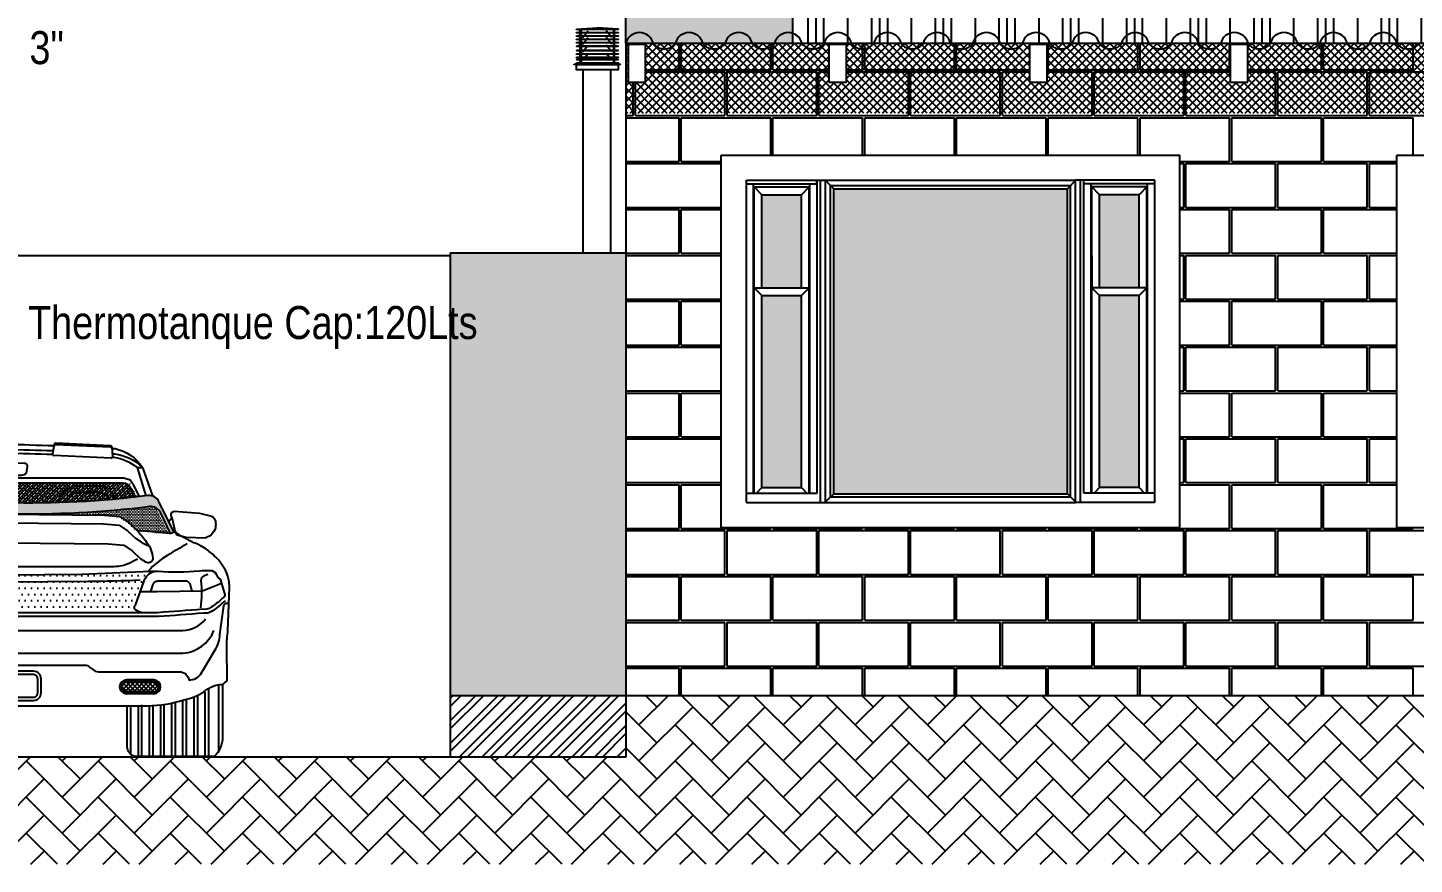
# Model space of a CAD drawing. Header units: millimetres. Extents: x 221 to 543, y -43 to 148.
# Drawn here: x 227.46 to 232.98, y 76.03 to 79.36 of the extents above; entities that cross this region are included whole.
import ezdxf

# ---------------------------------------------------------------- set-up
doc = ezdxf.new("R2010")
doc.units = ezdxf.units.MM
for name, color, linetype in [('02', 2, 'Continuous'), ('13010100', 7, 'Continuous'), ('1301050', 3, 'Continuous'), ('BOXTER', 7, 'Continuous'), ('CALLESNOMBRE', 7, 'Continuous'), ('CARRERA911', 7, 'Continuous')]:
    doc.layers.add(name, color=color, linetype=linetype)
doc.styles.add('NARROW', font='ARIALN.TTF')

# ---------------------------------------------------------------- blocks, each defined once
blk = doc.blocks.new('CAR1_BACK')
at = {"layer": 'BOXTER'}
h = blk.add_hatch(dxfattribs=at)
h.set_pattern_fill('ANSI38', color=256, scale=0.075, style=0)
h.set_pattern_definition([(45, (-493.356793, -92.587259), (-0.00662912607, 0.00662912607), []), (135, (-493.356793, -92.587259), (-0.01988737822, 0.00662912607), [0.0234375, -0.0140625])])
h.paths.add_polyline_path([(0.5028, 1.0713), (0.493, 1.086), (0.4772, 1.0905), (0.0101, 1.0905), (-0.4571, 1.0905), (-0.4729, 1.086), (-0.4827, 1.0713), (-0.5018, 1.0341, 0.035424), (0.0101, 1.0123, 0.035424), (0.5219, 1.0341)])
h = blk.add_hatch(dxfattribs=at)
h.set_pattern_fill('DOTS', color=256, scale=0.1, style=0)
h.set_pattern_definition([(0, (-499.034982, -93.499769), (0.003125, 0.00625), [0, -0.00625])])
h.paths.add_polyline_path([(0.5723, 0.9964, -0.313695), (0.615, 0.9727), (0.6559, 0.8894, 0.16231), (0.6685, 0.8959), (0.6093, 1.0168, 0.313695), (0.5666, 1.0405, -0.039235), (0, 1.012, -0.039235), (-0.5666, 1.0405, 0.313695), (-0.6093, 1.0168), (-0.6685, 0.8959, 0.16231), (-0.6559, 0.8894), (-0.615, 0.9727, -0.313695), (-0.5723, 0.9964, 0.039235), (-0.0058, 0.968), (0.0058, 0.968, 0.039235)])
h = blk.add_hatch(dxfattribs=at)
h.set_pattern_fill('DOTS', color=256, scale=0.1, style=0)
h.set_pattern_definition([(180, (499.03087, -93.085565), (-0.003125, 0.00625), [0, -0.00625])])
h.paths.add_polyline_path([(-0.6424, 0.8899), (-0.6544, 0.8891, -0.06258), (-0.66, 0.8893), (-0.6191, 0.9726, -0.313695), (-0.5764, 0.9963, 0.023068), (-0.2437, 0.9688), (-0.2437, 0.964), (-0.3957, 0.9626), (-0.458, 0.9562), (-0.491, 0.9346), (-0.5265, 0.9013, 0.000379)])
h = blk.add_hatch(dxfattribs=at)
h.set_pattern_fill('DOTS', color=256, scale=0.1, style=0)
h.set_pattern_definition([(0, (-499.0405936, -93.085565), (0.003125, 0.00625), [0, -0.00625])])
h.paths.add_polyline_path([(0.6327, 0.8899), (0.6446, 0.8891, 0.06258), (0.6502, 0.8893), (0.6094, 0.9726, 0.313695), (0.5667, 0.9963, -0.023068), (0.234, 0.9688), (0.234, 0.964), (0.386, 0.9626), (0.4483, 0.9562), (0.4813, 0.9346), (0.5168, 0.9013, -0.000379)])
h = blk.add_hatch(dxfattribs=at)
h.set_pattern_fill('ANSI37', color=256, scale=0.1, style=0)
h.set_pattern_definition([(45, (-497.013665, -92.58753), (-0.00883883476, 0.00883883476), []), (135, (-497.013665, -92.58753), (-0.00883883476, -0.00883883476), [])])
h.paths.add_polyline_path([(-0.4801, 0.3056), (-0.5883, 0.3056, 1), (-0.5883, 0.2506), (-0.4801, 0.2506, 1)])
h.paths.add_polyline_path([(-0.5883, 0.2581), (-0.5883, 0.2581)], flags=16)
h.paths.add_polyline_path([(0.5883, 0.3056), (0.4801, 0.3056, 1), (0.4801, 0.2506), (0.5883, 0.2506, 1)])
h.paths.add_polyline_path([(0.4801, 0.2581), (0.4801, 0.2581)], flags=16)
at = {"layer": 'CARRERA911'}
h = blk.add_hatch(dxfattribs=at)
h.set_pattern_fill('DOTS', color=256, scale=0.4, style=0)
h.set_pattern_definition([(0, (-497.013665, -87.495802), (0.0125, 0.025), [0, -0.025])])
h.paths.add_polyline_path([(0.5505, 0.7011, -0.166159), (0.5741, 0.7305, -0.10201), (0.5934, 0.7379), (0.3014, 0.7258), (0, 0.7236), (-0.3014, 0.7258), (-0.5934, 0.7379, -0.10201), (-0.5741, 0.7305, -0.166159), (-0.5505, 0.7011), (-0.5152, 0.603, -0.454835), (-0.5152, 0.5853, -0.181211), (-0.5466, 0.5735), (0, 0.5735), (0.5466, 0.5735, -0.181211), (0.5152, 0.5853, -0.454835), (0.5152, 0.603)])
at = {"layer": 'BOXTER'}
for p, q in [((-0.4216, 1.2343), (-0.4246, 1.1957)), ((-0.4165, 1.2392), (-0.1975, 1.2491)), ((-0.4157, 1.2334), (-0.1967, 1.2433)), ((-0.192, 1.2447), (-0.1855, 1.2065)), ((0.192, 1.2447), (0.1855, 1.2065)), ((0.4157, 1.2334), (0.1967, 1.2433)), ((0.4165, 1.2392), (0.1975, 1.2491)), ((0.4216, 1.2343), (0.4246, 1.1957)), ((-0.419, 1.1899), (-0.1905, 1.2003)), ((0.419, 1.1899), (0.1905, 1.2003)), ((-0.5437, 1.1528), (-0.583, 1.0389)), ((-0.5219, 1.1528), (-0.5569, 1.0392)), ((0.5219, 1.1528), (0.5569, 1.0392)), ((0.5437, 1.1528), (0.583, 1.0389)), ((-0.3635, 1.0785), (-0.3247, 1.0785)), ((-0.3635, 1.0535), (-0.3247, 1.0535)), ((-0.2859, 1.0785), (-0.3247, 1.0785)), ((-0.2859, 1.0535), (-0.3247, 1.0535)), ((0.2859, 1.0785), (0.3247, 1.0785)), ((0.2859, 1.0535), (0.3247, 1.0535)), ((0.3635, 1.0785), (0.3247, 1.0785)), ((0.3635, 1.0535), (0.3247, 1.0535)), ((-0.6604, 0.9535), (-0.6729, 0.9014)), ((-0.4539, 0.9564), (-0.4869, 0.9348)), ((-0.3916, 0.9627), (-0.4539, 0.9564)), ((0, 0.9665), (-0.3916, 0.9627)), ((0, 0.9665), (0.3916, 0.9627)), ((0.3916, 0.9627), (0.4539, 0.9564)), ((0.4539, 0.9564), (0.4869, 0.9348)), ((0.6604, 0.9535), (0.6729, 0.9014)), ((-0.6729, 0.9014), (-0.6787, 0.8841)), ((-0.4869, 0.9348), (-0.521, 0.9028)), ((-0.4842, 0.9002), (-0.5182, 0.8682)), ((-0.4511, 0.9218), (-0.4842, 0.9002)), ((-0.3889, 0.9281), (-0.4511, 0.9218)), ((0, 0.9319), (-0.3889, 0.9281)), ((0, 0.9319), (0.3889, 0.9281)), ((0.3889, 0.9281), (0.4511, 0.9218)), ((0.4511, 0.9218), (0.4842, 0.9002)), ((0.4842, 0.9002), (0.5182, 0.8682)), ((0.4869, 0.9348), (0.521, 0.9028)), ((0.6729, 0.9014), (0.6787, 0.8841)), ((-0.7177, 0.874), (-0.7956, 0.8725)), ((-0.6787, 0.8841), (-0.7177, 0.874)), ((-0.4689, 0.8421), (-0.502, 0.8205)), ((-0.4066, 0.8484), (-0.4689, 0.8421)), ((0, 0.8524), (-0.4066, 0.8484)), ((0, 0.8524), (0.4066, 0.8484)), ((0.4066, 0.8484), (0.4689, 0.8421)), ((0.4689, 0.8421), (0.502, 0.8205)), ((0.6787, 0.8841), (0.7177, 0.874)), ((0.7177, 0.874), (0.7956, 0.8725)), ((-0.502, 0.8205), (-0.536, 0.7885)), ((0.502, 0.8205), (0.536, 0.7885)), ((-0.8582, 0.6901), (-0.8117, 0.6717)), ((-0.8117, 0.6717), (-0.7823, 0.6599)), ((0.8117, 0.6717), (0.7823, 0.6599)), ((0.8582, 0.6901), (0.8117, 0.6717)), ((-0.7823, 0.6599), (-0.6016, 0.656)), ((-0.6016, 0.656), (-0.5343, 0.656)), ((0.6016, 0.656), (0.5343, 0.656)), ((0.7823, 0.6599), (0.6016, 0.656)), ((0, 0.5027), (-0.7051, 0.5027)), ((0, 0.5027), (0.7051, 0.5027)), ((0, 0.4123), (-0.7051, 0.4123)), ((0, 0.4123), (0.7051, 0.4123)), ((-0.8481, 0.0241), (-0.8481, 0.2866)), ((-0.5883, 0.3056), (-0.4801, 0.3056)), ((-0.5883, 0.2981), (-0.4801, 0.2981)), ((0.5883, 0.3056), (0.4801, 0.3056)), ((0.5883, 0.2981), (0.4801, 0.2981)), ((0.8481, 0.0241), (0.8481, 0.2866)), ((-0.8083, 0), (-0.8083, 0.2684)), ((-0.7939, 0), (-0.7939, 0.257)), ((-0.7638, 0), (-0.7638, 0.2411)), ((-0.7494, 0), (-0.7494, 0.2355)), ((-0.7194, 0), (-0.7194, 0.2273)), ((-0.705, 0), (-0.705, 0.2231)), ((-0.5883, 0.2581), (-0.4801, 0.2581)), ((-0.5883, 0.2506), (-0.4801, 0.2506)), ((0.5883, 0.2581), (0.4801, 0.2581)), ((0.5883, 0.2506), (0.4801, 0.2506)), ((0.705, 0), (0.705, 0.2231)), ((0.7194, 0), (0.7194, 0.2273)), ((0.7494, 0), (0.7494, 0.2355)), ((0.7638, 0), (0.7638, 0.2411)), ((0.7939, 0), (0.7939, 0.257)), ((0.8083, 0), (0.8083, 0.2684)), ((-0.6749, 0), (-0.6749, 0.2148)), ((-0.6605, 0), (-0.6605, 0.2117)), ((-0.6305, 0), (-0.6305, 0.2066)), ((-0.6161, 0), (-0.6161, 0.2049)), ((-0.586, 0), (-0.586, 0.2029)), ((-0.5716, 0), (-0.5716, 0.2027)), ((-0.5415, 0), (-0.5415, 0.2066)), ((-0.5272, 0), (-0.5272, 0.2049)), ((-0.4971, 0.009), (-0.4971, 0.2029)), ((0.4971, 0.009), (0.4971, 0.2029)), ((0.5272, 0), (0.5272, 0.2049)), ((0.5415, 0), (0.5415, 0.2066)), ((0.5716, 0), (0.5716, 0.2027)), ((0.586, 0), (0.586, 0.2029)), ((0.6161, 0), (0.6161, 0.2049)), ((0.6305, 0), (0.6305, 0.2066)), ((0.6605, 0), (0.6605, 0.2117)), ((0.6749, 0), (0.6749, 0.2148))]:
    blk.add_line(p, q, dxfattribs=at)
for points in [[(-0.4207, 1.2293, 0.003442), (-0.4348, 1.2274, 0.195239), (-0.5437, 1.1528)], [(-0.0007, 1.2457, -0.002341), (-0.1915, 1.24, -0.002341)], [(0, 1.2255, -0.002301), (-0.1877, 1.2198, -0.002301)], [(0, 1.2255, 0.002301), (0.1877, 1.2198, 0.002301)], [(0.0007, 1.2457, 0.002341), (0.1915, 1.24, 0.002341)], [(0.4207, 1.2293, -0.003442), (0.4348, 1.2274, -0.195239), (0.5437, 1.1528)], [(-0.4236, 1.2085, 0.002086), (-0.4319, 1.2074, 0.158223), (-0.5438, 1.1528)], [(-0.4244, 1.1938, 0.001402), (-0.4299, 1.193, 0.136653), (-0.5219, 1.1528, 0.136653)], [(0, 1.211, -0.002271), (-0.1854, 1.2054, -0.002271)], [(-0.0008, 1.122), (-0.061, 1.122, -0.192449), (-0.0817, 1.1303), (-0.0852, 1.1559, -0.477894), (-0.0734, 1.1684), (-0.0105, 1.1709, 0.369762), (0, 1.1607, 0.292319)], [(-0.0105, 1.1709, -0.133339), (-0.0076, 1.1822, -0.192535), (0, 1.185, -0.192535)], [(0, 1.211, 0.002271), (0.1854, 1.2054, 0.002271)], [(0.0105, 1.1709, 0.133339), (0.0076, 1.1822, 0.192535), (0, 1.185, 0.192535)], [(0.0008, 1.122), (0.061, 1.122, 0.192449), (0.0817, 1.1303), (0.0852, 1.1559, 0.477894), (0.0734, 1.1684), (0.0105, 1.1709, -0.369762), (0, 1.1607, -0.292319)], [(0.4236, 1.2085, -0.002086), (0.4319, 1.2074, -0.158223), (0.5438, 1.1528)], [(0.4244, 1.1938, -0.001402), (0.4299, 1.193, -0.136653), (0.5219, 1.1528, -0.136653)], [(-0.4376, 1.0261, -0.00227), (-0.4354, 1.0307, -0.159797), (-0.3976, 1.0703, -0.112669), (-0.3635, 1.0785)], [(-0.4135, 1.024, -0.242964), (-0.3635, 1.0535)], [(-0.2055, 1.012, 0.009136), (-0.214, 1.0307, 0.159797), (-0.2517, 1.0703, 0.112669), (-0.2859, 1.0785)], [(-0.2302, 1.0128, 0.000575), (-0.2307, 1.014, 0.290372), (-0.2859, 1.0535)], [(0.2055, 1.012, -0.009136), (0.214, 1.0307, -0.159797), (0.2517, 1.0703, -0.112669), (0.2859, 1.0785)], [(0.2302, 1.0128, -0.000575), (0.2307, 1.014, -0.290372), (0.2859, 1.0535)], [(0.4376, 1.0261, 0.00227), (0.4354, 1.0307, 0.159797), (0.3976, 1.0703, 0.112669), (0.3635, 1.0785)], [(0.4135, 1.024, 0.242964), (0.3635, 1.0535)], [(-0.6685, 0.8959), (-0.6093, 1.0168, -0.313695), (-0.5666, 1.0405, 0.039235), (0, 1.012, -1.106643)], [(-0.6559, 0.8894), (-0.615, 0.9727, -0.313695), (-0.5723, 0.9964, 0.039235), (-0.0058, 0.968)], [(0.6685, 0.8959), (0.6093, 1.0168, 0.313695), (0.5666, 1.0405, -0.039235), (0, 1.012, 1.106643)], [(0.6559, 0.8894), (0.615, 0.9727, 0.313695), (0.5723, 0.9964, -0.039235), (0.0058, 0.968)], [(-0.7715, 0.9698), (-0.8152, 0.9593, 0.255954), (-0.8325, 0.9435, 0.109928), (-0.8352, 0.9203, 0.328216), (-0.7956, 0.8725, -1.878061)], [(-0.6486, 0.9367), (-0.6604, 0.9535, 0.563388), (-0.6715, 0.9782), (-0.7715, 0.9698)], [(0.6486, 0.9367), (0.6604, 0.9535, -0.563388), (0.6715, 0.9782), (0.7715, 0.9698)], [(0.7715, 0.9698), (0.8152, 0.9593, -0.255954), (0.8325, 0.9435, -0.109928), (0.8352, 0.9203, -0.328216), (0.7956, 0.8725, 1.878061)], [(-0.8626, 0.2877, -0.053296), (-0.8805, 0.3023), (-0.8797, 0.44, 0.041329), (-0.8844, 0.502), (-0.89, 0.6736, -0.114228), (-0.8781, 0.734, -0.09631), (-0.8343, 0.7961, -0.03892), (-0.7945, 0.8287, -0.069384), (-0.7475, 0.8526, 0.014198), (-0.6685, 0.8959, 0.091075)], [(-0.6685, 0.8959, 0.227198), (-0.6502, 0.8893), (-0.6383, 0.8901, -0.00038), (-0.5221, 0.9015, -0.00038)], [(-0.521, 0.9028, 0.01635), (-0.5602, 0.8551, 0.147608), (-0.5846, 0.7907, 0.198133), (-0.5807, 0.779, 0.36084), (-0.5573, 0.7751, 0.017716), (-0.536, 0.7885, 0.024493)], [(0.521, 0.9028, -0.01635), (0.5602, 0.8551, -0.147608), (0.5846, 0.7907, -0.198133), (0.5807, 0.779, -0.36084), (0.5573, 0.7751, -0.017716), (0.536, 0.7885, -0.024493)], [(0.6685, 0.8959, -0.227198), (0.6502, 0.8893), (0.6383, 0.8901, 0.00038), (0.5221, 0.9015, 0.00038)], [(0.8626, 0.2877, 0.053296), (0.8805, 0.3023), (0.8797, 0.44, -0.041329), (0.8844, 0.502), (0.89, 0.6736, 0.114228), (0.8781, 0.734, 0.09631), (0.8343, 0.7961, 0.03892), (0.7945, 0.8287, 0.069384), (0.7475, 0.8526, -0.014198), (0.6685, 0.8959, -0.091075)], [(-0.7219, 0.8475, -0.014146), (-0.6441, 0.8029, -0.06722), (-0.5663, 0.7395, -0.39548)], [(-0.5707, 0.8388, 0.112771), (-0.5395, 0.8548, 0.017716), (-0.5182, 0.8682)], [(0.5707, 0.8388, -0.112771), (0.5395, 0.8548, -0.017716), (0.5182, 0.8682)], [(0.7219, 0.8475, 0.014146), (0.6441, 0.8029, 0.06722), (0.5663, 0.7395, 0.39548)], [(-0.5243, 0.7871, 0.017844), (-0.4903, 0.7701, 0.10387), (-0.4307, 0.7567), (0, 0.7567)], [(0.5243, 0.7871, -0.017844), (0.4903, 0.7701, -0.10387), (0.4307, 0.7567), (0, 0.7567)], [(-0.5466, 0.5735, 0.181211), (-0.5152, 0.5853, 0.454835), (-0.5152, 0.603), (-0.5505, 0.7011, 0.166159), (-0.5741, 0.7305, 0.162191), (-0.6055, 0.7384, -0.044364), (-0.7705, 0.7403, 0.026515), (-0.8117, 0.7423, 0.279915), (-0.8372, 0.7266, -0.101088), (-0.853, 0.707), (-0.8706, 0.6501, 0.225263), (-0.8687, 0.6363, 0.765898)], [(-0.8047, 0.7259), (-0.7874, 0.7195, -0.339219), (-0.7765, 0.7022, 0.051811), (-0.7753, 0.5928, 0.722771)], [(0.5466, 0.5735, -0.181211), (0.5152, 0.5853, -0.454835), (0.5152, 0.603), (0.5505, 0.7011, -0.166159), (0.5741, 0.7305, -0.162191), (0.6055, 0.7384, 0.044364), (0.7705, 0.7403, -0.026515), (0.8117, 0.7423, -0.279915), (0.8372, 0.7266, 0.101088), (0.853, 0.707), (0.8706, 0.6501, -0.225263), (0.8687, 0.6363, -0.765898)], [(0.8047, 0.7259), (0.7874, 0.7195, 0.339219), (0.7765, 0.7022, -0.051811), (0.7753, 0.5928, -0.722771)], [(-0.741, 0.6599), (-0.7351, 0.6834, -0.241561), (-0.7214, 0.6991), (-0.6016, 0.6991)], [(-0.5774, 0.656), (-0.5843, 0.6834, 0.241561), (-0.598, 0.6991), (-0.6016, 0.6991)], [(-0.3273, 0.6985, -0.005791), (-0.5343, 0.704, -6.593652)], [(0.3273, 0.6985, 0.005791), (0.5343, 0.704, 6.593652)], [(0.5774, 0.656), (0.5843, 0.6834, -0.241561), (0.598, 0.6991), (0.6016, 0.6991)], [(0.741, 0.6599), (0.7351, 0.6834, 0.241561), (0.7214, 0.6991), (0.6016, 0.6991)], [(-0.7789, 0.3332), (-0.8335, 0.4249, -0.123165), (-0.8521, 0.4868), (-0.8682, 0.6008, 0.406033), (-0.8824, 0.6118, 0.406033)], [(-0.8726, 0.6206, 0.038726), (-0.8215, 0.5794, 0.193943), (-0.7862, 0.5716, 0.004191), (-0.6075, 0.5579), (0, 0.5579)], [(-0.8687, 0.6363, 0.038726), (-0.8176, 0.5951, 0.193943), (-0.7823, 0.5873, 0.004191), (-0.6036, 0.5735), (0, 0.5735)], [(0.8687, 0.6363, -0.038726), (0.8176, 0.5951, -0.193943), (0.7823, 0.5873, -0.004191), (0.6036, 0.5735), (0, 0.5735)], [(0.8726, 0.6206, -0.038726), (0.8215, 0.5794, -0.193943), (0.7862, 0.5716, -0.004191), (0.6075, 0.5579), (0, 0.5579)], [(0.7789, 0.3332), (0.8335, 0.4249, 0.123165), (0.8521, 0.4868), (0.8682, 0.6008, -0.406033), (0.8824, 0.6118, -0.406033)], [(-0.7051, 0.4123, -0.292958), (-0.8284, 0.5027)], [(-0.7051, 0.5027, -0.212621), (-0.7954, 0.5486)], [(0.7051, 0.5027, 0.212621), (0.7954, 0.5486)], [(0.7051, 0.4123, 0.292958), (0.8284, 0.5027)], [(0, 0.3646), (-0.3136, 0.3646, 0.192454), (-0.3327, 0.3569), (-0.3492, 0.3442, -0.208195), (-0.3746, 0.3379), (-0.6911, 0.3379, 0.372829), (-0.7293, 0.3049, -0.282593), (-0.7789, 0.3332)], [(0, 0.2235), (-0.1096, 0.2235, -0.414214), (-0.1395, 0.2533), (-0.1395, 0.31), (-0.1395, 0.31, -0.414214), (-0.1096, 0.3399), (0, 0.3399)], [(0, 0.3646), (0.3136, 0.3646, -0.192454), (0.3327, 0.3569), (0.3492, 0.3442, 0.208195), (0.3746, 0.3379), (0.6911, 0.3379, -0.372829), (0.7293, 0.3049, 0.282593), (0.7789, 0.3332)], [(0, 0.2235), (0.1096, 0.2235, 0.414214), (0.1395, 0.2533), (0.1395, 0.31), (0.1395, 0.31, 0.414214), (0.1096, 0.3399), (0, 0.3399)], [(-0.8626, 0.2877), (-0.8626, 0.0758, 0.210416), (-0.8292, 0)], [(-0.7877, 0.2576, 0.189566), (-0.8626, 0.2877, 0.189566)], [(0, 0.2369), (-0.1096, 0.2369, -0.414214), (-0.126, 0.2533), (-0.126, 0.31, -0.414214), (-0.1096, 0.3264), (0, 0.3264)], [(0, 0.2369), (0.1096, 0.2369, 0.414214), (0.126, 0.2533), (0.126, 0.31, 0.414214), (0.1096, 0.3264), (0, 0.3264)], [(0.7877, 0.2576, -0.189566), (0.8626, 0.2877, -0.189566)], [(0.8626, 0.2877), (0.8626, 0.0758, -0.210416), (0.8292, 0)], [(0, 0.2027), (-0.5639, 0.2027, -0.08214), (-0.7081, 0.2265, -0.098752), (-0.7877, 0.2576)], [(0, 0.2027), (0.5639, 0.2027, 0.08214), (0.7081, 0.2265, 0.098752), (0.7877, 0.2576)], [(-0.8292, 0), (-0.513, 0, 0.30795), (-0.4827, 0.0379), (-0.4827, 0.2027)], [(0.8292, 0), (0.513, 0, -0.30795), (0.4827, 0.0379), (0.4827, 0.2027)]]:
    blk.add_lwpolyline(points, format="xyb", dxfattribs=at)
for points in [[(-0.5219, 1.1528), (-0.5437, 1.1528)], [(-0.5319, 1.0365), (-0.5093, 1.0807), (-0.4949, 1.1022), (-0.4698, 1.1093), (-0.4364, 1.1093), (0, 1.1093)], [(0.5319, 1.0365), (0.5093, 1.0807), (0.4949, 1.1022), (0.4698, 1.1093), (0.4364, 1.1093), (0, 1.1093)], [(0.5219, 1.1528), (0.5437, 1.1528)], [(-0.5119, 1.0338), (-0.4928, 1.071), (-0.4829, 1.0857), (-0.4672, 1.0902), (0, 1.0902)], [(-0.3717, 1.0525), (-0.3717, 1.0525)], [(-0.2777, 1.0525), (-0.2777, 1.0525)], [(0.5119, 1.0338), (0.4928, 1.071), (0.4829, 1.0857), (0.4672, 1.0902), (0, 1.0902)], [(0.2777, 1.0525), (0.2777, 1.0525)], [(0.3717, 1.0525), (0.3717, 1.0525)], [(-0.6055, 0.7384), (-0.3014, 0.7258), (0, 0.7236)], [(0.6055, 0.7384), (0.3014, 0.7258), (0, 0.7236)], [(0, 0.6961), (-0.3273, 0.6985)], [(0, 0.6961), (0.3273, 0.6985)]]:
    blk.add_lwpolyline(points, dxfattribs=at)
for centre, radius, start, end in [((-0.4163, 1.2339), 0.00534, 92.5909, 175.5372), ((-0.4155, 1.2281), 0.00534, 92.5909, 175.5372), ((-0.1972, 1.2438), 0.00534, 9.6445, 92.5909), ((-0.1964, 1.238), 0.00534, 9.6445, 92.5909), ((0.1964, 1.238), 0.00534, 87.4091, 170.3555), ((0.1972, 1.2438), 0.00534, 87.4091, 170.3555), ((0.4155, 1.2281), 0.00534, 4.4628, 87.4091), ((0.4163, 1.2339), 0.00534, 4.4628, 87.4091), ((-0.4193, 1.1953), 0.00534, 175.5372, 272.5909), ((-0.1907, 1.2056), 0.00534, 272.5909, 9.6445), ((0.1907, 1.2056), 0.00534, 170.3555, 267.4091), ((0.4193, 1.1953), 0.00534, 267.4091, 4.4628), ((-0.5883, 0.2781), 0.0275, 90, 270), ((-0.5883, 0.2781), 0.02, 90, 270), ((-0.4801, 0.2781), 0.0275, 270, 90), ((-0.4801, 0.2781), 0.02, 270, 90), ((0.4801, 0.2781), 0.0275, 90, 270), ((0.4801, 0.2781), 0.0275, 90, 270), ((0.4801, 0.2781), 0.02, 90, 270), ((0.5883, 0.2781), 0.0275, 270, 90), ((0.5883, 0.2781), 0.02, 270, 90)]:
    blk.add_arc(centre, radius, start, end, dxfattribs=at)

msp = doc.modelspace()

# ---------------------------------------------------------------- hatches: boundary and pattern name
h = msp.add_hatch()
h.set_pattern_fill('AR-SAND', color=252, scale=0.002, style=0)
h.paths.add_polyline_path([(229.1422, 76.7002), (229.8422, 76.7002), (229.8422, 78.4662), (229.1422, 78.4662)])
h.paths.add_polyline_path([(229.8422, 79.3003), (230.507, 79.3003), (230.507, 80.8002), (229.8422, 80.8002)])
h.paths.add_polyline_path([(230.507, 80.8002), (230.507, 80.9115), (230.5015, 80.9115), (230.5015, 81.0002), (229.8422, 81.0002), (229.8422, 80.8002)])
h = msp.add_hatch()
h.set_pattern_fill('PLASTI', color=250, scale=0.04, angle=90, style=0)
h.paths.add_polyline_path([(239.4922, 80.7502), (231.8422, 80.7502), (231.8422, 80.1791), (231.6422, 80.1791), (231.6422, 80.2501), (230.507, 80.2501), (230.507, 79.3003), (239.6922, 79.3004), (239.6922, 79.5504), (239.4922, 79.5504)])
h = msp.add_hatch()
h.set_pattern_fill('ANSI37', color=252, scale=0.007, angle=90, style=0)
h.paths.add_polyline_path([(239.6922, 79.3004), (239.5074, 79.3004), (239.5074, 79.1464), (239.4374, 79.1464), (239.4374, 79.3004), (238.7212, 79.3004), (238.7212, 79.1464), (238.6512, 79.1464), (238.6512, 79.3004), (237.9212, 79.3004), (237.9212, 79.1464), (237.8512, 79.1464), (237.8512, 79.3004), (237.1212, 79.3004), (237.1212, 79.1464), (237.0512, 79.1464), (237.0512, 79.3004), (236.3212, 79.3004), (236.3212, 79.1464), (236.2512, 79.1464), (236.2512, 79.3004), (235.5212, 79.3004), (235.5212, 79.1464), (235.4512, 79.1464), (235.4512, 79.3004), (234.7212, 79.3004), (234.7212, 79.1464), (234.6512, 79.1464), (234.6512, 79.3004), (233.9212, 79.3003), (233.9212, 79.1464), (233.8512, 79.1464), (233.8512, 79.3003), (233.1212, 79.3003), (233.1212, 79.1464), (233.0512, 79.1464), (233.0512, 79.3003), (232.3212, 79.3003), (232.3212, 79.1464), (232.2512, 79.1464), (232.2512, 79.3003), (231.5212, 79.3003), (231.5212, 79.1464), (231.4512, 79.1464), (231.4512, 79.3003), (230.7212, 79.3003), (230.7212, 79.1464), (230.6512, 79.1464), (230.6512, 79.3003), (229.9212, 79.3003), (229.9212, 79.1464), (229.8512, 79.1464), (229.8512, 79.3003), (229.8422, 79.3003), (229.8422, 79.0229), (239.6922, 79.0229)])
h = msp.add_hatch(color=253)
h.paths.add_polyline_path([(230.6708, 77.5054), (231.6022, 77.5054), (231.6022, 78.7214), (230.6708, 78.7214)])
h.paths.add_polyline_path([(230.3847, 78.3262), (230.5425, 78.3262), (230.5425, 78.6973), (230.3847, 78.6973)])
h.paths.add_polyline_path([(230.3847, 78.2952), (230.3847, 77.5297), (230.5425, 77.5297), (230.5425, 78.2952)])
h.paths.add_polyline_path([(231.8882, 78.2952), (231.7305, 78.2952), (231.7305, 77.5297), (231.8882, 77.5297)])
h.paths.add_polyline_path([(231.8882, 78.6973), (231.7305, 78.6973), (231.7305, 78.3262), (231.8882, 78.3262)])
h.paths.add_polyline_path([(233.0768, 78.3262), (233.2345, 78.3262), (233.2345, 78.6973), (233.0768, 78.6973)])
h.paths.add_polyline_path([(233.2345, 78.2952), (233.0768, 78.2952), (233.0768, 77.5297), (233.2345, 77.5297)])
h.paths.add_polyline_path([(233.3628, 77.5054), (234.2942, 77.5054), (234.2942, 78.7214), (233.3628, 78.7214)])
h.paths.add_polyline_path([(234.4225, 78.3262), (234.5803, 78.3262), (234.5803, 78.6973), (234.4225, 78.6973)])
h.paths.add_polyline_path([(234.5803, 78.2952), (234.4225, 78.2952), (234.4225, 77.5297), (234.5803, 77.5297)])
h.paths.add_polyline_path([(235.3696, 78.2952), (235.2119, 78.2952), (235.2119, 77.5297), (235.3696, 77.5297)])
h.paths.add_polyline_path([(235.3696, 78.6973), (235.2119, 78.6973), (235.2119, 78.3262), (235.3696, 78.3262)])
h.paths.add_polyline_path([(235.4979, 78.7214), (235.4979, 77.5054), (236.4293, 77.5054), (236.4293, 78.7214)])
h.paths.add_polyline_path([(236.5576, 78.3262), (236.7154, 78.3262), (236.7154, 78.6973), (236.5576, 78.6973)])
h.paths.add_polyline_path([(236.7154, 78.2952), (236.5576, 78.2952), (236.5576, 77.5297), (236.7154, 77.5297)])
h.paths.add_polyline_path([(239.267, 77.6562), (239.078, 77.6562), (239.078, 77.3462), (239.267, 77.3462)])
h.paths.add_polyline_path([(239.293, 77.3462), (239.482, 77.3462), (239.482, 77.6562), (239.293, 77.6562)])
h.paths.add_polyline_path([(239.508, 77.3462), (239.6922, 77.3462), (239.6922, 77.6562), (239.508, 77.6562)])
h.paths.add_polyline_path([(239.6922, 77.6822), (239.6922, 77.9922), (239.508, 77.9922), (239.508, 77.6822)])
h.paths.add_polyline_path([(239.293, 77.6822), (239.482, 77.6822), (239.482, 77.9922), (239.293, 77.9922)])
h.paths.add_polyline_path([(239.078, 77.6822), (239.267, 77.6822), (239.267, 77.9922), (239.078, 77.9922)])
h.paths.add_polyline_path([(239.267, 78.0182), (239.267, 78.3282), (239.078, 78.3282), (239.078, 78.0182)])
h.paths.add_polyline_path([(239.293, 78.0182), (239.482, 78.0182), (239.482, 78.3282), (239.293, 78.3282)])
h.paths.add_polyline_path([(239.508, 78.0182), (239.6922, 78.0182), (239.6922, 78.3282), (239.508, 78.3282)])
h.paths.add_polyline_path([(239.508, 78.3542), (239.6922, 78.3542), (239.6922, 78.6652), (239.508, 78.6652)])
h.paths.add_polyline_path([(239.293, 78.3542), (239.482, 78.3542), (239.482, 78.6652), (239.293, 78.6652)])
h.paths.add_polyline_path([(239.078, 78.3542), (239.267, 78.3542), (239.267, 78.6652), (239.078, 78.6652)])
h = msp.add_hatch()
h.set_pattern_fill('AR-HBONE', color=252, scale=0.001, style=0)
h.paths.add_polyline_path([(232.8011, 76.0281), (232.8011, 76.7002), (229.8422, 76.7002), (229.8422, 76.4557), (220.9096, 76.4557), (220.9096, 76.3156), (226.3253, 76.3156), (226.3253, 76.0281)])
h = msp.add_hatch()
h.set_pattern_fill('STEEL', color=252, scale=0.02, style=0)
h.set_pattern_definition([(45, (0, 0), (-0.04490128, 0.04490128), []), (45, (0, 0.03175), (-0.04490128, 0.04490128), [])])
h.paths.add_polyline_path([(229.8422, 76.7002), (229.1422, 76.7002), (229.1422, 76.4557), (229.8422, 76.4557)])
h = msp.add_hatch()
h.set_pattern_fill('AR-HBONE', color=252, scale=0.001, style=0)
h.paths.add_polyline_path([(242.1319, 76.0281), (242.1319, 76.7002), (232.8011, 76.7002), (232.8011, 76.0281)])

# ---------------------------------------------------------------- linework, layer by layer
at = {"color": 3}
for p, q in [((229.8422, 79.3003), (229.8422, 81.0002)), ((230.507, 81.0002), (230.507, 79.3003))]:
    msp.add_line(p, q, dxfattribs=at)
at = {"color": 4}
msp.add_line((229.8422, 79.3003), (229.8422, 76.7002), dxfattribs=at)
at = {"color": 2}
for p, q in [((229.9212, 79.2964), (229.8512, 79.2964)), ((229.8512, 79.2964), (229.8512, 79.1464)), ((229.9212, 79.1464), (229.9212, 79.2964)), ((230.7212, 79.2964), (230.6512, 79.2964)), ((230.6512, 79.2964), (230.6512, 79.1464)), ((230.7212, 79.1464), (230.7212, 79.2964)), ((231.5212, 79.2964), (231.4512, 79.2964)), ((231.4512, 79.2964), (231.4512, 79.1464)), ((231.5212, 79.1464), (231.5212, 79.2964)), ((232.3212, 79.2964), (232.2512, 79.2964)), ((232.2512, 79.2964), (232.2512, 79.1464)), ((232.3212, 79.1464), (232.3212, 79.2964)), ((229.8512, 79.1464), (229.9212, 79.1464)), ((230.6512, 79.1464), (230.7212, 79.1464)), ((231.4512, 79.1464), (231.5212, 79.1464)), ((232.2512, 79.1464), (232.3212, 79.1464))]:
    msp.add_line(p, q, dxfattribs=at)
at = {"color": 252}
for p, q in [((230.0545, 79.1956), (230.0545, 79.3003)), ((230.063, 79.1956), (230.063, 79.3003)), ((230.4202, 79.1956), (230.4202, 79.3003)), ((230.4288, 79.1956), (230.4288, 79.3003)), ((230.786, 79.1956), (230.786, 79.3003)), ((230.7946, 79.1956), (230.7946, 79.3003)), ((231.1517, 79.1956), (231.1517, 79.3003)), ((231.1603, 79.1956), (231.1603, 79.3003)), ((231.5261, 79.1956), (231.5261, 79.3003)), ((231.8833, 79.1956), (231.8833, 79.3003)), ((231.8918, 79.1956), (231.8918, 79.3003)), ((232.249, 79.1956), (232.249, 79.3003)), ((232.6148, 79.1956), (232.6148, 79.3003)), ((232.6234, 79.1956), (232.6234, 79.3003)), ((232.9805, 79.1956), (232.9805, 79.3003)), ((229.9212, 79.1956), (230.0545, 79.1956)), ((230.063, 79.1956), (230.4202, 79.1956)), ((230.4288, 79.1956), (230.6512, 79.1956)), ((230.7212, 79.1956), (230.786, 79.1956)), ((230.7946, 79.1956), (231.1517, 79.1956)), ((231.1603, 79.1956), (231.4512, 79.1956)), ((231.5261, 79.1956), (231.8833, 79.1956)), ((231.8918, 79.1956), (232.249, 79.1956)), ((232.3212, 79.1956), (232.6148, 79.1956)), ((232.6234, 79.1956), (232.9805, 79.1956)), ((229.8716, 79.0127), (229.8716, 79.1464)), ((229.8802, 79.0127), (229.8802, 79.1464)), ((229.9212, 79.187), (230.2373, 79.187)), ((230.2373, 79.0127), (230.2373, 79.187)), ((230.2459, 79.187), (230.6031, 79.187)), ((230.2459, 79.0127), (230.2459, 79.187)), ((230.6031, 79.0127), (230.6031, 79.187)), ((230.6117, 79.187), (230.6512, 79.187)), ((230.6117, 79.0127), (230.6117, 79.187)), ((230.7212, 79.187), (230.9689, 79.187)), ((230.9689, 79.0127), (230.9689, 79.187)), ((230.9774, 79.187), (231.3346, 79.187)), ((230.9774, 79.0127), (230.9774, 79.187)), ((231.3346, 79.0127), (231.3346, 79.187)), ((231.3432, 79.187), (231.4512, 79.187)), ((231.3432, 79.0127), (231.3432, 79.187)), ((231.5212, 79.187), (231.7004, 79.187)), ((231.7004, 79.0127), (231.7004, 79.187)), ((231.709, 79.187), (232.0661, 79.187)), ((231.709, 79.0127), (231.709, 79.187)), ((232.0661, 79.0127), (232.0661, 79.187)), ((232.0747, 79.187), (232.2512, 79.187)), ((232.0747, 79.0127), (232.0747, 79.187)), ((232.3212, 79.187), (232.4319, 79.187)), ((232.4319, 79.0127), (232.4319, 79.187)), ((232.4405, 79.187), (232.7977, 79.187)), ((232.4405, 79.0127), (232.4405, 79.187)), ((232.7977, 79.0127), (232.7977, 79.187)), ((232.8062, 79.187), (233.0512, 79.187)), ((232.8062, 79.0127), (232.8062, 79.187)), ((229.8422, 79.0127), (229.8716, 79.0127)), ((229.8422, 79.0042), (230.0545, 79.0042)), ((229.8802, 79.0127), (230.2373, 79.0127)), ((230.0545, 78.8299), (230.0545, 79.0042)), ((230.063, 79.0042), (230.4202, 79.0042)), ((230.063, 78.8299), (230.063, 79.0042)), ((230.2459, 79.0127), (230.6031, 79.0127)), ((230.4202, 78.8557), (230.4202, 79.0042)), ((230.4288, 79.0042), (230.786, 79.0042)), ((230.4288, 78.8557), (230.4288, 79.0042)), ((230.6117, 79.0127), (230.9689, 79.0127)), ((230.786, 78.8557), (230.786, 79.0042)), ((230.7946, 79.0042), (231.1517, 79.0042)), ((230.7946, 78.8557), (230.7946, 79.0042)), ((230.9774, 79.0127), (231.3346, 79.0127)), ((231.1517, 78.8557), (231.1517, 79.0042)), ((231.1603, 79.0042), (231.5175, 79.0042)), ((231.1603, 78.8557), (231.1603, 79.0042)), ((231.3432, 79.0127), (231.7004, 79.0127)), ((231.5175, 78.8557), (231.5175, 79.0042)), ((231.5261, 79.0042), (231.8833, 79.0042)), ((231.5261, 78.8557), (231.5261, 79.0042)), ((231.709, 79.0127), (232.0661, 79.0127)), ((231.8833, 78.8557), (231.8833, 79.0042)), ((231.8918, 79.0042), (232.249, 79.0042)), ((231.8918, 78.8557), (231.8918, 79.0042)), ((232.0747, 79.0127), (232.4319, 79.0127)), ((232.249, 78.8299), (232.249, 79.0042)), ((232.2576, 79.0042), (232.6148, 79.0042)), ((232.2576, 78.8299), (232.2576, 79.0042)), ((232.4405, 79.0127), (232.7977, 79.0127)), ((232.6148, 78.8299), (232.6148, 79.0042)), ((232.6234, 79.0042), (232.9805, 79.0042)), ((232.6234, 78.8299), (232.6234, 79.0042)), ((232.8062, 79.0127), (233.1634, 79.0127)), ((232.9805, 78.8557), (232.9805, 79.0042)), ((229.8422, 78.8299), (230.0545, 78.8299)), ((229.8422, 78.8213), (230.2227, 78.8213)), ((230.063, 78.8299), (230.2227, 78.8299)), ((232.0503, 78.8299), (232.249, 78.8299)), ((232.0503, 78.8213), (232.0661, 78.8213)), ((232.0661, 78.647), (232.0661, 78.8213)), ((232.0747, 78.8213), (232.4319, 78.8213)), ((232.0747, 78.647), (232.0747, 78.8213)), ((232.2576, 78.8299), (232.6148, 78.8299)), ((232.4319, 78.647), (232.4319, 78.8213)), ((232.4405, 78.8213), (232.7977, 78.8213)), ((232.4405, 78.647), (232.4405, 78.8213)), ((232.6234, 78.8299), (232.9147, 78.8299)), ((232.7977, 78.647), (232.7977, 78.8213)), ((232.8062, 78.8213), (232.9147, 78.8213)), ((232.8062, 78.647), (232.8062, 78.8213)), ((230.6031, 78.7412), (230.6031, 78.7557)), ((229.8422, 78.647), (230.2227, 78.647)), ((232.0503, 78.647), (232.0661, 78.647)), ((232.0747, 78.647), (232.4319, 78.647)), ((232.4405, 78.647), (232.7977, 78.647)), ((232.8062, 78.647), (232.9147, 78.647)), ((229.8422, 78.6384), (230.0545, 78.6384)), ((230.0545, 78.4641), (230.0545, 78.6384)), ((230.063, 78.6384), (230.2227, 78.6384)), ((230.063, 78.4641), (230.063, 78.6384)), ((232.0503, 78.6384), (232.249, 78.6384)), ((232.249, 78.4641), (232.249, 78.6384)), ((232.2576, 78.6384), (232.6148, 78.6384)), ((232.2576, 78.4641), (232.2576, 78.6384)), ((232.6148, 78.4641), (232.6148, 78.6384)), ((232.6234, 78.6384), (232.9147, 78.6384)), ((232.6234, 78.4641), (232.6234, 78.6384)), ((229.8422, 78.4641), (230.0545, 78.4641)), ((229.8422, 78.4555), (230.2227, 78.4555)), ((230.063, 78.4641), (230.2227, 78.4641)), ((231.7004, 78.3253), (231.7004, 78.4555)), ((232.0503, 78.4641), (232.249, 78.4641)), ((232.0503, 78.4555), (232.0661, 78.4555)), ((232.0661, 78.2812), (232.0661, 78.4555)), ((232.0747, 78.4555), (232.4319, 78.4555)), ((232.0747, 78.2812), (232.0747, 78.4555)), ((232.2576, 78.4641), (232.6148, 78.4641)), ((232.4319, 78.2812), (232.4319, 78.4555)), ((232.4405, 78.4555), (232.7977, 78.4555)), ((232.4405, 78.2812), (232.4405, 78.4555)), ((232.6234, 78.4641), (232.9147, 78.4641)), ((232.7977, 78.2812), (232.7977, 78.4555)), ((232.8062, 78.4555), (232.9147, 78.4555)), ((232.8062, 78.2812), (232.8062, 78.4555)), ((229.8422, 78.2812), (230.2227, 78.2812)), ((229.8422, 78.2726), (230.0545, 78.2726)), ((230.0545, 78.0983), (230.0545, 78.2726)), ((230.063, 78.2726), (230.2227, 78.2726)), ((230.063, 78.0983), (230.063, 78.2726)), ((232.0503, 78.2812), (232.0661, 78.2812)), ((232.0503, 78.2726), (232.249, 78.2726)), ((232.0747, 78.2812), (232.4319, 78.2812)), ((232.249, 78.0983), (232.249, 78.2726)), ((232.2576, 78.2726), (232.6148, 78.2726)), ((232.2576, 78.0983), (232.2576, 78.2726)), ((232.4405, 78.2812), (232.7977, 78.2812)), ((232.6148, 78.0983), (232.6148, 78.2726)), ((232.6234, 78.2726), (232.9147, 78.2726)), ((232.6234, 78.0983), (232.6234, 78.2726)), ((232.8062, 78.2812), (232.9147, 78.2812)), ((229.8422, 78.0983), (230.0545, 78.0983)), ((229.8422, 78.0898), (230.2227, 78.0898)), ((230.063, 78.0983), (230.2227, 78.0983)), ((232.0503, 78.0983), (232.249, 78.0983)), ((232.0503, 78.0898), (232.0661, 78.0898)), ((232.0661, 77.9155), (232.0661, 78.0898)), ((232.0747, 78.0898), (232.4319, 78.0898)), ((232.0747, 77.9155), (232.0747, 78.0898)), ((232.2576, 78.0983), (232.6148, 78.0983)), ((232.4319, 77.9155), (232.4319, 78.0898)), ((232.4405, 78.0898), (232.7977, 78.0898)), ((232.4405, 77.9155), (232.4405, 78.0898)), ((232.6234, 78.0983), (232.9147, 78.0983)), ((232.7977, 77.9155), (232.7977, 78.0898)), ((232.8062, 78.0898), (232.9147, 78.0898)), ((232.8062, 77.9155), (232.8062, 78.0898)), ((229.8422, 77.9155), (230.2227, 77.9155)), ((229.8422, 77.9069), (230.0545, 77.9069)), ((230.0545, 77.7326), (230.0545, 77.9069)), ((230.063, 77.9069), (230.2227, 77.9069)), ((230.063, 77.7326), (230.063, 77.9069)), ((232.0503, 77.9155), (232.0661, 77.9155)), ((232.0503, 77.9069), (232.249, 77.9069)), ((232.0747, 77.9155), (232.4319, 77.9155)), ((232.249, 77.7326), (232.249, 77.9069)), ((232.2576, 77.9069), (232.6148, 77.9069)), ((232.2576, 77.7326), (232.2576, 77.9069)), ((232.4405, 77.9155), (232.7977, 77.9155)), ((232.6148, 77.7326), (232.6148, 77.9069)), ((232.6234, 77.9069), (232.9147, 77.9069)), ((232.6234, 77.7326), (232.6234, 77.9069)), ((232.8062, 77.9155), (232.9147, 77.9155)), ((229.8422, 77.7326), (230.0545, 77.7326)), ((229.8422, 77.724), (230.2227, 77.724)), ((230.063, 77.7326), (230.2227, 77.7326)), ((232.0503, 77.7326), (232.249, 77.7326)), ((232.0503, 77.724), (232.0661, 77.724)), ((232.0661, 77.5497), (232.0661, 77.724)), ((232.0747, 77.724), (232.4319, 77.724)), ((232.0747, 77.5497), (232.0747, 77.724)), ((232.2576, 77.7326), (232.6148, 77.7326)), ((232.4319, 77.5497), (232.4319, 77.724)), ((232.4405, 77.724), (232.7977, 77.724)), ((232.4405, 77.5497), (232.4405, 77.724)), ((232.6234, 77.7326), (232.9147, 77.7326)), ((232.7977, 77.5497), (232.7977, 77.724)), ((232.8062, 77.724), (232.9147, 77.724)), ((232.8062, 77.5497), (232.8062, 77.724)), ((229.8422, 77.5497), (230.2227, 77.5497)), ((229.8422, 77.5411), (230.0545, 77.5411)), ((230.0545, 77.3668), (230.0545, 77.5411)), ((230.063, 77.5411), (230.2227, 77.5411)), ((230.063, 77.3668), (230.063, 77.5411)), ((232.0503, 77.5497), (232.0661, 77.5497)), ((232.0503, 77.5411), (232.249, 77.5411)), ((232.0747, 77.5497), (232.4319, 77.5497)), ((232.249, 77.3668), (232.249, 77.5411)), ((232.2576, 77.5411), (232.6148, 77.5411)), ((232.2576, 77.3668), (232.2576, 77.5411)), ((232.4405, 77.5497), (232.7977, 77.5497)), ((232.6148, 77.3668), (232.6148, 77.5411)), ((232.6234, 77.5411), (232.9147, 77.5411)), ((232.6234, 77.3668), (232.6234, 77.5411)), ((232.8062, 77.5497), (232.9147, 77.5497)), ((230.4202, 77.3668), (230.4202, 77.3711)), ((230.4288, 77.3668), (230.4288, 77.3711)), ((230.786, 77.3668), (230.786, 77.3711)), ((230.7946, 77.3668), (230.7946, 77.3711)), ((231.1517, 77.3668), (231.1517, 77.3711)), ((231.1603, 77.3668), (231.1603, 77.3711)), ((231.5175, 77.3668), (231.5175, 77.3711)), ((231.5261, 77.3668), (231.5261, 77.3711)), ((231.8833, 77.3668), (231.8833, 77.3711)), ((231.8918, 77.3668), (231.8918, 77.3711)), ((232.9805, 77.3668), (232.9805, 77.3711)), ((229.8422, 77.3668), (230.0545, 77.3668)), ((229.8422, 77.3582), (230.2373, 77.3582)), ((230.063, 77.3668), (230.4202, 77.3668)), ((230.2373, 77.1839), (230.2373, 77.3582)), ((230.2459, 77.3582), (230.6031, 77.3582)), ((230.2459, 77.1839), (230.2459, 77.3582)), ((230.4288, 77.3668), (230.786, 77.3668)), ((230.6031, 77.1839), (230.6031, 77.3582)), ((230.6117, 77.3582), (230.9689, 77.3582)), ((230.6117, 77.1839), (230.6117, 77.3582)), ((230.7946, 77.3668), (231.1517, 77.3668)), ((230.9689, 77.1839), (230.9689, 77.3582)), ((230.9774, 77.3582), (231.3346, 77.3582)), ((230.9774, 77.1839), (230.9774, 77.3582)), ((231.1603, 77.3668), (231.5175, 77.3668)), ((231.3346, 77.1839), (231.3346, 77.3582)), ((231.3432, 77.3582), (231.7004, 77.3582)), ((231.3432, 77.1839), (231.3432, 77.3582)), ((231.5261, 77.3668), (231.8833, 77.3668)), ((231.7004, 77.1839), (231.7004, 77.3582)), ((231.709, 77.3582), (232.0661, 77.3582)), ((231.709, 77.1839), (231.709, 77.3582)), ((231.8918, 77.3668), (232.249, 77.3668)), ((232.0661, 77.1839), (232.0661, 77.3582)), ((232.0747, 77.3582), (232.4319, 77.3582)), ((232.0747, 77.1839), (232.0747, 77.3582)), ((232.2576, 77.3668), (232.6148, 77.3668)), ((232.4319, 77.1839), (232.4319, 77.3582)), ((232.4405, 77.3582), (232.7977, 77.3582)), ((232.4405, 77.1839), (232.4405, 77.3582)), ((232.6234, 77.3668), (232.9805, 77.3668)), ((232.7977, 77.1839), (232.7977, 77.3582)), ((232.8062, 77.3582), (233.1634, 77.3582)), ((232.8062, 77.1839), (232.8062, 77.3582)), ((229.8422, 77.1839), (230.2373, 77.1839)), ((229.8422, 77.1754), (230.0545, 77.1754)), ((230.0545, 77.0011), (230.0545, 77.1754)), ((230.063, 77.1754), (230.4202, 77.1754)), ((230.063, 77.0011), (230.063, 77.1754)), ((230.2459, 77.1839), (230.6031, 77.1839)), ((230.4202, 77.0011), (230.4202, 77.1754)), ((230.4288, 77.1754), (230.786, 77.1754)), ((230.4288, 77.0011), (230.4288, 77.1754)), ((230.6117, 77.1839), (230.9689, 77.1839)), ((230.786, 77.0011), (230.786, 77.1754)), ((230.7946, 77.1754), (231.1517, 77.1754)), ((230.7946, 77.0011), (230.7946, 77.1754)), ((230.9774, 77.1839), (231.3346, 77.1839)), ((231.1517, 77.0011), (231.1517, 77.1754)), ((231.1603, 77.1754), (231.5175, 77.1754)), ((231.1603, 77.0011), (231.1603, 77.1754)), ((231.3432, 77.1839), (231.7004, 77.1839)), ((231.5175, 77.0011), (231.5175, 77.1754)), ((231.5261, 77.1754), (231.8833, 77.1754)), ((231.5261, 77.0011), (231.5261, 77.1754)), ((231.709, 77.1839), (232.0661, 77.1839)), ((231.8833, 77.0011), (231.8833, 77.1754)), ((231.8918, 77.1754), (232.249, 77.1754)), ((231.8918, 77.0011), (231.8918, 77.1754)), ((232.0747, 77.1839), (232.4319, 77.1839)), ((232.249, 77.0011), (232.249, 77.1754)), ((232.2576, 77.1754), (232.6148, 77.1754)), ((232.2576, 77.0011), (232.2576, 77.1754)), ((232.4405, 77.1839), (232.7977, 77.1839)), ((232.6148, 77.0011), (232.6148, 77.1754)), ((232.6234, 77.1754), (232.9805, 77.1754)), ((232.6234, 77.0011), (232.6234, 77.1754)), ((232.8062, 77.1839), (233.1634, 77.1839)), ((232.9805, 77.0011), (232.9805, 77.1754)), ((229.8422, 77.0011), (230.0545, 77.0011)), ((229.8422, 76.9925), (230.2373, 76.9925)), ((230.063, 77.0011), (230.4202, 77.0011)), ((230.2373, 76.8182), (230.2373, 76.9925)), ((230.2459, 76.9925), (230.6031, 76.9925)), ((230.2459, 76.8182), (230.2459, 76.9925)), ((230.4288, 77.0011), (230.786, 77.0011)), ((230.6031, 76.8182), (230.6031, 76.9925)), ((230.6117, 76.9925), (230.9689, 76.9925)), ((230.6117, 76.8182), (230.6117, 76.9925)), ((230.7946, 77.0011), (231.1517, 77.0011)), ((230.9689, 76.8182), (230.9689, 76.9925)), ((230.9774, 76.9925), (231.3346, 76.9925)), ((230.9774, 76.8182), (230.9774, 76.9925)), ((231.1603, 77.0011), (231.5175, 77.0011)), ((231.3346, 76.8182), (231.3346, 76.9925)), ((231.3432, 76.9925), (231.7004, 76.9925)), ((231.3432, 76.8182), (231.3432, 76.9925)), ((231.5261, 77.0011), (231.8833, 77.0011)), ((231.7004, 76.8182), (231.7004, 76.9925)), ((231.709, 76.9925), (232.0661, 76.9925)), ((231.709, 76.8182), (231.709, 76.9925)), ((231.8918, 77.0011), (232.249, 77.0011)), ((232.0661, 76.8182), (232.0661, 76.9925)), ((232.0747, 76.9925), (232.4319, 76.9925)), ((232.0747, 76.8182), (232.0747, 76.9925)), ((232.2576, 77.0011), (232.6148, 77.0011)), ((232.4319, 76.8182), (232.4319, 76.9925)), ((232.4405, 76.9925), (232.7977, 76.9925)), ((232.4405, 76.8182), (232.4405, 76.9925)), ((232.6234, 77.0011), (232.9805, 77.0011)), ((232.7977, 76.8182), (232.7977, 76.9925)), ((232.8062, 76.9925), (233.1634, 76.9925)), ((232.8062, 76.8182), (232.8062, 76.9925)), ((229.8422, 76.8182), (230.2373, 76.8182)), ((230.2459, 76.8182), (230.6031, 76.8182)), ((230.6117, 76.8182), (230.9689, 76.8182)), ((230.9774, 76.8182), (231.3346, 76.8182)), ((231.3432, 76.8182), (231.7004, 76.8182)), ((231.709, 76.8182), (232.0661, 76.8182)), ((232.0747, 76.8182), (232.4319, 76.8182)), ((232.4405, 76.8182), (232.7977, 76.8182)), ((232.8062, 76.8182), (233.1634, 76.8182)), ((229.8422, 76.8096), (230.0545, 76.8096)), ((230.0545, 76.7002), (230.0545, 76.8096)), ((230.063, 76.8096), (230.4202, 76.8096)), ((230.063, 76.7002), (230.063, 76.8096)), ((230.4202, 76.7002), (230.4202, 76.8096)), ((230.4288, 76.8096), (230.786, 76.8096)), ((230.4288, 76.7002), (230.4288, 76.8096)), ((230.786, 76.7002), (230.786, 76.8096)), ((230.7946, 76.8096), (231.1517, 76.8096)), ((230.7946, 76.7002), (230.7946, 76.8096)), ((231.1517, 76.7002), (231.1517, 76.8096)), ((231.1603, 76.8096), (231.5175, 76.8096)), ((231.1603, 76.7002), (231.1603, 76.8096)), ((231.5175, 76.7002), (231.5175, 76.8096)), ((231.5261, 76.8096), (231.8833, 76.8096)), ((231.5261, 76.7002), (231.5261, 76.8096)), ((231.8833, 76.7002), (231.8833, 76.8096)), ((231.8918, 76.8096), (232.249, 76.8096)), ((231.8918, 76.7002), (231.8918, 76.8096)), ((232.249, 76.7002), (232.249, 76.8096)), ((232.2576, 76.8096), (232.6148, 76.8096)), ((232.2576, 76.7002), (232.2576, 76.8096)), ((232.6148, 76.7002), (232.6148, 76.8096)), ((232.6234, 76.8096), (232.9805, 76.8096)), ((232.6234, 76.7002), (232.6234, 76.8096)), ((232.9805, 76.7002), (232.9805, 76.8096))]:
    msp.add_line(p, q, dxfattribs=at)
for p, q in [((229.1422, 78.4662), (229.8422, 78.4662)), ((229.1422, 78.4662), (229.1422, 76.4557)), ((229.8422, 76.7002), (229.1422, 76.7002))]:
    msp.add_line(p, q)
at = {"color": 6}
for p, q in [((250.7902, 76.7002), (229.8422, 76.7002)), ((229.8422, 76.7002), (229.8422, 76.4557)), ((229.8422, 76.4557), (220.9096, 76.4557))]:
    msp.add_line(p, q, dxfattribs=at)
for centre, start, end in [((229.8968, 79.2879), 12.8043, 167.1957), ((230.0944, 79.2879), 12.8043, 167.1957), ((230.292, 79.2879), 12.8043, 167.1957), ((230.4896, 79.2879), 12.8043, 167.1957), ((230.6872, 79.2879), 12.8043, 167.1957), ((230.8848, 79.2879), 12.8043, 167.1957), ((231.0823, 79.2879), 12.8043, 167.1957), ((231.2799, 79.2879), 12.8043, 167.1957), ((231.4775, 79.2879), 12.8043, 167.1957), ((231.6751, 79.2879), 12.8043, 167.1957), ((231.8727, 79.2879), 12.8043, 167.1957), ((232.0703, 79.2879), 12.8043, 167.1957), ((232.2679, 79.2879), 12.8043, 167.1957), ((232.4655, 79.2879), 12.8043, 167.1957), ((232.6631, 79.2879), 12.8043, 167.1957), ((232.8607, 79.2879), 12.8043, 167.1957), ((229.9956, 79.3347), 217.8788, 322.1212), ((230.1932, 79.3347), 217.8788, 322.1212), ((230.3908, 79.3347), 217.8788, 322.1212), ((230.5884, 79.3347), 217.8788, 322.1212), ((230.786, 79.3347), 217.8788, 322.1212), ((230.9835, 79.3347), 217.8788, 322.1212), ((231.1811, 79.3347), 217.8788, 322.1212), ((231.3787, 79.3347), 217.8788, 322.1212), ((231.5763, 79.3347), 217.8788, 322.1212), ((231.7739, 79.3347), 217.8788, 322.1212), ((231.9715, 79.3347), 217.8788, 322.1212), ((232.1691, 79.3347), 217.8788, 322.1212), ((232.3667, 79.3347), 217.8788, 322.1212), ((232.5643, 79.3347), 217.8788, 322.1212), ((232.7619, 79.3347), 217.8788, 322.1212), ((232.9594, 79.3347), 217.8788, 322.1212)]:
    msp.add_arc(centre, 0.056, start, end)
at = {"layer": '02'}
msp.add_line((239.7919, 79.3004), (229.8422, 79.3003), dxfattribs=at)
at = {"layer": '13010100'}
for p, q in [((230.2227, 78.8557), (232.0503, 78.8557)), ((230.2227, 77.3711), (230.2227, 78.8557)), ((232.0503, 77.3711), (232.0503, 78.8557)), ((232.9147, 77.3711), (232.9147, 78.8557)), ((232.9147, 78.8557), (234.7424, 78.8557)), ((230.3227, 77.4711), (230.3227, 78.7557)), ((230.3227, 78.7557), (230.6045, 78.7557)), ((230.6045, 77.5081), (230.6045, 78.7557)), ((230.6045, 78.7557), (230.6385, 78.7557)), ((230.6365, 78.7557), (231.6345, 78.7557)), ((230.6385, 77.4731), (230.6385, 78.7557)), ((231.6684, 78.7557), (231.6345, 78.7557)), ((231.6345, 77.4731), (231.6345, 78.7557)), ((231.6684, 77.5081), (231.6684, 78.7557)), ((231.9503, 78.7557), (231.6684, 78.7557)), ((231.9503, 77.4711), (231.9503, 78.7557)), ((230.3227, 78.7412), (230.6045, 78.7412)), ((230.3515, 77.5081), (230.3515, 78.7412)), ((230.3537, 77.5081), (230.3537, 78.7283)), ((230.3537, 78.7283), (230.5735, 78.7283)), ((230.3847, 78.6973), (230.5425, 78.6973)), ((230.3847, 78.3262), (230.3847, 78.6973)), ((230.5425, 78.3262), (230.5425, 78.6973)), ((230.5735, 77.5081), (230.5735, 78.7283)), ((230.5757, 77.5081), (230.5757, 78.7412)), ((230.6583, 77.4929), (230.6583, 78.7339)), ((230.6583, 78.7339), (231.6147, 78.7339)), ((230.6708, 77.5054), (230.6708, 78.7214)), ((230.6708, 78.7214), (231.6022, 78.7214)), ((231.6022, 77.5054), (231.6022, 78.7214)), ((231.6147, 77.4929), (231.6147, 78.7339)), ((231.9503, 78.7412), (231.6684, 78.7412)), ((231.6973, 77.5081), (231.6973, 78.7412)), ((231.6994, 77.5081), (231.6994, 78.7283)), ((231.9193, 78.7283), (231.6994, 78.7283)), ((231.7305, 78.3262), (231.7305, 78.6973)), ((231.8882, 78.6973), (231.7305, 78.6973)), ((231.8882, 78.3262), (231.8882, 78.6973)), ((231.9193, 77.5081), (231.9193, 78.7283)), ((231.9214, 77.5081), (231.9214, 78.7412)), ((230.3537, 78.3262), (230.5735, 78.3262)), ((231.9193, 78.3262), (231.6994, 78.3262)), ((230.3847, 77.5297), (230.3847, 78.2952)), ((230.3847, 78.2952), (230.5425, 78.2952)), ((230.5425, 77.5297), (230.5425, 78.2952)), ((231.7305, 77.5297), (231.7305, 78.2952)), ((231.8882, 78.2952), (231.7305, 78.2952)), ((231.8882, 77.5297), (231.8882, 78.2952)), ((230.3227, 77.5081), (230.6045, 77.5081)), ((230.3847, 77.5297), (230.5425, 77.5297)), ((230.6583, 77.4929), (231.6147, 77.4929)), ((230.6708, 77.5054), (231.6022, 77.5054)), ((231.9503, 77.5081), (231.6684, 77.5081)), ((231.8882, 77.5297), (231.7305, 77.5297)), ((230.3227, 77.4711), (230.6045, 77.4711)), ((230.6045, 77.4711), (230.6385, 77.4711)), ((230.6385, 77.4711), (231.6345, 77.4711)), ((231.6684, 77.4711), (231.6345, 77.4711)), ((231.9503, 77.4711), (231.6684, 77.4711)), ((230.2227, 77.3711), (232.0503, 77.3711)), ((232.9147, 77.3711), (234.7424, 77.3711))]:
    msp.add_line(p, q, dxfattribs=at)
at = {"layer": '1301050'}
for p, q in [((230.6185, 77.4711), (230.6185, 78.7557)), ((230.6385, 78.7537), (230.6708, 78.7214)), ((231.6345, 78.7537), (231.6022, 78.7214)), ((231.6545, 77.4711), (231.6545, 78.7557)), ((230.3537, 78.7283), (230.3847, 78.6973)), ((230.5425, 78.6973), (230.5735, 78.7283)), ((231.7305, 78.6973), (231.6994, 78.7283)), ((231.9193, 78.7283), (231.8882, 78.6973)), ((230.3537, 78.3262), (230.3847, 78.2952)), ((230.5425, 78.2952), (230.5735, 78.3262)), ((231.7305, 78.2952), (231.6994, 78.3262)), ((231.9193, 78.3262), (231.8882, 78.2952)), ((230.3631, 77.5081), (230.3847, 77.5297)), ((230.5425, 77.5297), (230.5641, 77.5081)), ((230.6708, 77.5054), (230.6385, 77.4731)), ((231.6022, 77.5054), (231.6345, 77.4731)), ((231.7305, 77.5297), (231.7088, 77.5081)), ((231.9098, 77.5081), (231.8882, 77.5297))]:
    msp.add_line(p, q, dxfattribs=at)
at = {"layer": 'CALLESNOMBRE', "color": 252}
for p, q in [((229.6451, 79.3574, 0), (229.7275, 79.3632, 0)), ((229.8117, 79.3574, 0), (229.7293, 79.3632, 0)), ((229.6725, 79.128, 0), (229.6725, 79.196, 0)), ((229.7809, 79.196, 0), (229.7809, 79.1486, 0)), ((229.7809, 79.1486, 0), (229.7809, 78.4662, 0)), ((229.6725, 78.4662, 0), (229.6725, 79.128, 0)), ((224.9922, 78.4557), (229.1422, 78.4557))]:
    msp.add_line(p, q, dxfattribs=at)
at = {"layer": 'CALLESNOMBRE', "color": 252, "elevation": 0}
for points in [[(229.6451, 79.3574), (229.8117, 79.3574), (229.8117, 79.3563), (229.6451, 79.3563)], [(229.6451, 79.344), (229.8117, 79.344), (229.8117, 79.343), (229.6451, 79.343)], [(229.6451, 79.3306), (229.8117, 79.3306), (229.8117, 79.3296), (229.6451, 79.3296)], [(229.6451, 79.3173), (229.8117, 79.3173), (229.8117, 79.3163), (229.6451, 79.3163)], [(229.6451, 79.3039), (229.8117, 79.3039), (229.8117, 79.3029), (229.6451, 79.3029)], [(229.6595, 79.3563), (229.6642, 79.3563), (229.6646, 79.2186), (229.6599, 79.2186)], [(229.7974, 79.3563), (229.7926, 79.3563), (229.7931, 79.2186), (229.7978, 79.2186)], [(229.6451, 79.2902), (229.8117, 79.2902), (229.8117, 79.2891), (229.6451, 79.2891)], [(229.6451, 79.2728), (229.8117, 79.2728), (229.8117, 79.2718), (229.6451, 79.2718)], [(229.6451, 79.2595), (229.8117, 79.2595), (229.8117, 79.2584), (229.6451, 79.2584)], [(229.6368, 79.2173), (229.8201, 79.2173), (229.8201, 79.2161), (229.6368, 79.2161)], [(229.6451, 79.2457), (229.8117, 79.2457), (229.8117, 79.2447), (229.6451, 79.2447)], [(229.6451, 79.237), (229.8117, 79.237), (229.8117, 79.236), (229.6451, 79.236)], [(229.6451, 79.2237), (229.8117, 79.2237), (229.8117, 79.2226), (229.6451, 79.2226)], [(229.6451, 79.2161), (229.8117, 79.2161), (229.8117, 79.196), (229.6451, 79.196)]]:
    msp.add_lwpolyline(points, close=True, dxfattribs=at)
for points in [[(229.67, 79.3249), (229.6927, 79.3513)], [(229.67, 79.2977), (229.6927, 79.3241)], [(229.7868, 79.3249), (229.7642, 79.3513)], [(229.7868, 79.2977), (229.7642, 79.3241)], [(229.67, 79.267), (229.6927, 79.2934)], [(229.67, 79.2338), (229.6927, 79.2602)], [(229.7868, 79.267), (229.7642, 79.2934)], [(229.7868, 79.2338), (229.7642, 79.2602)]]:
    msp.add_lwpolyline(points, dxfattribs=at)

# ---------------------------------------------------------------- block references
at = {"layer": 'CARRERA911'}
msp.add_blockref('CAR1_BACK', (227.3722, 76.4577), dxfattribs=at)

# ---------------------------------------------------------------- texts
at = {"color": 0, "style": 'NARROW'}
for s, height, p in [('3"', 0.13148, (227.4653, 79.2182)), ('Thermotanque Cap:120Lts', 0.131483, (227.4598, 78.1221))]:
    msp.add_text(s, height=height, dxfattribs=at).set_placement(p)

doc.saveas('drawing.dxf')
